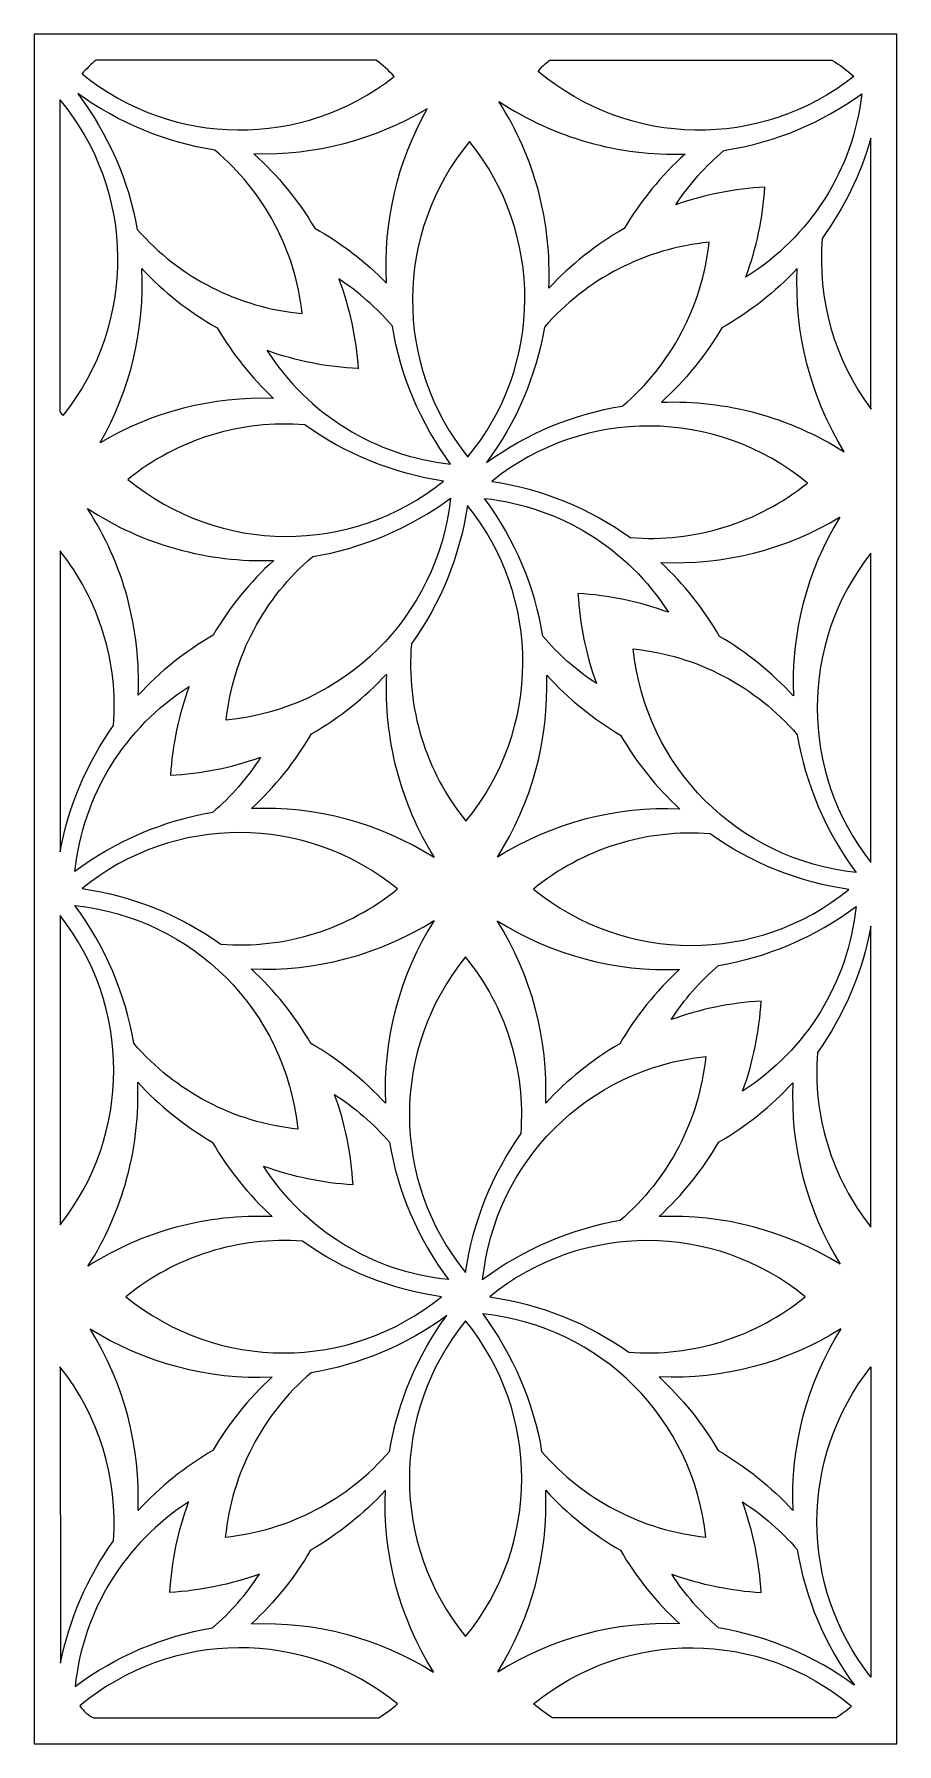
# Model space of a CAD drawing. Extents: x 106 to 1108, y 99 to 2084.
import ezdxf

# ---------------------------------------------------------------- set-up
doc = ezdxf.new("R2010")
doc.units = 0
doc.layers.add('LAYER_01', color=7, linetype='CONTINUOUS')

msp = doc.modelspace()

# ---------------------------------------------------------------- linework, layer by layer
at = {"layer": 'LAYER_01'}
for p, q in [((1108.3, 2084.1), (106.4, 2084.1)), ((106.4, 2084.1), (106.4, 98.8)), ((1108.3, 98.8), (1108.3, 2084.1)), ((503.3, 2054.1), (178.3, 2054.1)), ((706, 2054.1), (1032.7, 2054.1)), ((136.4, 1645.7), (136.4, 2007.9)), ((156.9, 2015.3), (163.4, 2006.4)), ((163.4, 2006.4), (169.6, 1997.4)), ((1049.9, 2002.9), (1058.9, 2008.8)), ((1058.9, 2008.8), (1067.7, 2014.9)), ((169.6, 1997.4), (175.5, 1988.1)), ((175.5, 1988.1), (181.2, 1978.8)), ((1013.1, 1982.1), (1022.5, 1986.9)), ((1022.5, 1986.9), (1031.8, 1991.9)), ((1031.8, 1991.9), (1040.9, 1997.3)), ((1040.9, 1997.3), (1049.9, 2002.9)), ((181.2, 1978.8), (186.6, 1969.2)), ((186.6, 1969.2), (191.7, 1959.5)), ((963.4, 1962.2), (973.8, 1965.6)), ((973.8, 1965.6), (983.9, 1969.3)), ((983.9, 1969.3), (993.8, 1973.3)), ((993.8, 1973.3), (1003.5, 1977.6)), ((1003.5, 1977.6), (1013.1, 1982.1)), ((191.7, 1959.5), (196.6, 1949.7)), ((196.6, 1949.7), (201.1, 1939.8)), ((907.6, 1949.2), (919.4, 1951.2)), ((919.4, 1951.2), (930.8, 1953.5)), ((930.8, 1953.5), (942, 1956.1)), ((942, 1956.1), (952.8, 1959)), ((952.8, 1959), (963.4, 1962.2)), ((1078.3, 1648.8), (1078.3, 1963.3)), ((201.1, 1939.8), (205.3, 1929.7)), ((205.3, 1929.7), (209.3, 1919.6)), ((209.3, 1919.6), (212.9, 1909.3)), ((212.9, 1909.3), (216.2, 1899)), ((216.2, 1899), (219.1, 1888.7)), ((219.1, 1888.7), (221.8, 1878.3)), ((221.8, 1878.3), (224.1, 1867.9)), ((224.1, 1867.9), (226.1, 1857.4)), ((524.3, 1734.4), (522.4, 1745)), ((526.5, 1723.9), (524.3, 1734.4)), ((529, 1713.4), (526.5, 1723.9)), ((531.9, 1702.9), (529, 1713.4)), ((535.1, 1692.4), (531.9, 1702.9)), ((538.6, 1682.1), (535.1, 1692.4)), ((542.4, 1671.8), (538.6, 1682.1)), ((546.5, 1661.6), (542.4, 1671.8)), ((550.9, 1651.5), (546.5, 1661.6)), ((555.7, 1641.5), (550.9, 1651.5)), ((429.6, 1624.3), (420.8, 1630.4)), ((560.7, 1631.7), (555.7, 1641.5)), ((566.1, 1622), (560.7, 1631.7)), ((438.6, 1618.4), (429.6, 1624.3)), ((447.8, 1612.7), (438.6, 1618.4)), ((457.2, 1607.3), (447.8, 1612.7)), ((571.7, 1612.5), (566.1, 1622)), ((577.6, 1603.1), (571.7, 1612.5)), ((466.8, 1602.2), (457.2, 1607.3)), ((476.6, 1597.4), (466.8, 1602.2)), ((486.6, 1592.8), (476.6, 1597.4)), ((496.7, 1588.5), (486.6, 1592.8)), ((507, 1584.5), (496.7, 1588.5)), ((583.7, 1593.9), (577.6, 1603.1)), ((590.1, 1584.9), (583.7, 1593.9)), ((517.4, 1580.8), (507, 1584.5)), ((527.9, 1577.4), (517.4, 1580.8)), ((538.5, 1574.3), (527.9, 1577.4)), ((549.3, 1571.6), (538.5, 1574.3)), ((560, 1569.1), (549.3, 1571.6)), ((570.9, 1567), (560, 1569.1)), ((581.8, 1565.1), (570.9, 1567)), ((638, 1564.8), (648.8, 1563)), ((648.8, 1563), (659.7, 1560.8)), ((659.7, 1560.8), (670.5, 1558.4)), ((670.5, 1558.4), (681.2, 1555.6)), ((681.2, 1555.6), (691.8, 1552.5)), ((691.8, 1552.5), (702.3, 1549.1)), ((702.3, 1549.1), (712.7, 1545.4)), ((562.3, 1526.8), (571.7, 1532.7)), ((571.7, 1532.7), (580.9, 1538.8)), ((580.9, 1538.8), (589.9, 1545.2)), ((609.7, 1536.9), (607.9, 1526)), ((636, 1536), (629.6, 1545)), ((642.2, 1526.8), (636, 1536)), ((712.7, 1545.4), (723, 1541.5)), ((723, 1541.5), (733.1, 1537.2)), ((733.1, 1537.2), (743.1, 1532.6)), ((743.1, 1532.6), (752.9, 1527.7)), ((523.3, 1506.1), (533.3, 1510.8)), ((533.3, 1510.8), (543.1, 1515.8)), ((543.1, 1515.8), (552.8, 1521.2)), ((552.8, 1521.2), (562.3, 1526.8)), ((605.7, 1515.1), (603.3, 1504.4)), ((607.9, 1526), (605.7, 1515.1)), ((648.1, 1517.5), (642.2, 1526.8)), ((653.7, 1507.9), (648.1, 1517.5)), ((752.9, 1527.7), (762.5, 1522.6)), ((762.5, 1522.6), (771.9, 1517.2)), ((771.9, 1517.2), (781.2, 1511.6)), ((781.2, 1511.6), (790.2, 1505.6)), ((472, 1487), (482.4, 1490.2)), ((482.4, 1490.2), (492.8, 1493.7)), ((492.8, 1493.7), (503, 1497.5)), ((503, 1497.5), (513.2, 1501.6)), ((513.2, 1501.6), (523.3, 1506.1)), ((600.5, 1493.7), (597.4, 1483)), ((603.3, 1504.4), (600.5, 1493.7)), ((659, 1498.2), (653.7, 1507.9)), ((664, 1488.4), (659, 1498.2)), ((790.2, 1505.6), (799, 1499.5)), ((136.4, 1484.3), (136.4, 1134.8)), ((429.9, 1477.6), (440.4, 1479.4)), ((440.4, 1479.4), (451, 1481.6)), ((451, 1481.6), (461.5, 1484.1)), ((461.5, 1484.1), (472, 1487)), ((594, 1472.5), (590.3, 1462.1)), ((597.4, 1483), (594, 1472.5)), ((668.8, 1478.4), (664, 1488.4)), ((673.2, 1468.3), (668.8, 1478.4)), ((1078.3, 1122.1), (1078.3, 1481.6)), ((586.3, 1451.8), (582.1, 1441.7)), ((590.3, 1462.1), (586.3, 1451.8)), ((677.4, 1458.2), (673.2, 1468.3)), ((681.2, 1447.9), (677.4, 1458.2)), ((577.5, 1431.7), (572.6, 1421.9)), ((582.1, 1441.7), (577.5, 1431.7)), ((684.7, 1437.5), (681.2, 1447.9)), ((687.8, 1427.1), (684.7, 1437.5)), ((567.5, 1412.3), (562.1, 1402.9)), ((572.6, 1421.9), (567.5, 1412.3)), ((690.7, 1416.6), (687.8, 1427.1)), ((693.2, 1406.1), (690.7, 1416.6)), ((556.4, 1393.7), (550.5, 1384.7)), ((562.1, 1402.9), (556.4, 1393.7)), ((695.4, 1395.5), (693.2, 1406.1)), ((697.3, 1385), (695.4, 1395.5)), ((550.5, 1384.7), (544.4, 1375.9)), ((187.5, 1265.1), (192.9, 1273.4)), ((192.9, 1273.4), (198.5, 1281.4)), ((177.4, 1248.1), (182.3, 1256.7)), ((182.3, 1256.7), (187.5, 1265.1)), ((992.7, 1270.5), (994.7, 1259.9)), ((994.7, 1259.9), (996.9, 1249.4)), ((168.1, 1230.4), (172.6, 1239.3)), ((172.6, 1239.3), (177.4, 1248.1)), ((996.9, 1249.4), (999.5, 1238.9)), ((999.5, 1238.9), (1002.4, 1228.4)), ((155.9, 1202.8), (159.7, 1212.1)), ((159.7, 1212.1), (163.8, 1221.3)), ((163.8, 1221.3), (168.1, 1230.4)), ((1002.4, 1228.4), (1005.6, 1218)), ((1005.6, 1218), (1009.1, 1207.6)), ((149, 1183.8), (152.3, 1193.4)), ((152.3, 1193.4), (155.9, 1202.8)), ((1009.1, 1207.6), (1013, 1197.4)), ((1013, 1197.4), (1017.1, 1187.2)), ((143.2, 1164.4), (146, 1174.2)), ((146, 1174.2), (149, 1183.8)), ((281.9, 1173.5), (271.4, 1170.6)), ((292.4, 1176), (281.9, 1173.5)), ((302.9, 1178.3), (292.4, 1176)), ((313.5, 1180.2), (302.9, 1178.3)), ((1017.1, 1187.2), (1021.6, 1177.1)), ((1021.6, 1177.1), (1026.4, 1167.2)), ((138.4, 1144.8), (140.6, 1154.6)), ((140.6, 1154.6), (143.2, 1164.4)), ((230.2, 1155.8), (220.1, 1151.3)), ((240.4, 1160), (230.2, 1155.8)), ((250.6, 1163.8), (240.4, 1160)), ((261, 1167.4), (250.6, 1163.8)), ((271.4, 1170.6), (261, 1167.4)), ((900.3, 1149.4), (891.5, 1155.5)), ((1026.4, 1167.2), (1031.5, 1157.4)), ((1031.5, 1157.4), (1036.8, 1147.7)), ((136.4, 1134.8), (138.4, 1144.8)), ((190.7, 1136.1), (181.2, 1130.4)), ((200.4, 1141.5), (190.7, 1136.1)), ((210.2, 1146.5), (200.4, 1141.5)), ((220.1, 1151.3), (210.2, 1146.5)), ((909.4, 1143.6), (900.3, 1149.4)), ((918.6, 1137.9), (909.4, 1143.6)), ((928.1, 1132.6), (918.6, 1137.9)), ((937.7, 1127.5), (928.1, 1132.6)), ((1036.8, 1147.7), (1042.5, 1138.2)), ((1042.5, 1138.2), (1048.4, 1128.9)), ((162.7, 1118.3), (153.7, 1111.9)), ((171.8, 1124.5), (162.7, 1118.3)), ((181.2, 1130.4), (171.8, 1124.5)), ((947.5, 1122.7), (937.7, 1127.5)), ((957.5, 1118.1), (947.5, 1122.7)), ((967.7, 1113.9), (957.5, 1118.1)), ((977.9, 1110), (967.7, 1113.9)), ((1048.4, 1128.9), (1054.6, 1119.7)), ((1054.6, 1119.7), (1061, 1110.7)), ((161.9, 1092), (172.8, 1090.2)), ((988.4, 1106.3), (977.9, 1110)), ((998.9, 1103), (988.4, 1106.3)), ((1009.5, 1099.9), (998.9, 1103)), ((1020.2, 1097.2), (1009.5, 1099.9)), ((1031, 1094.8), (1020.2, 1097.2)), ((1041.9, 1092.7), (1031, 1094.8)), ((1052.8, 1090.9), (1041.9, 1092.7)), ((160.1, 1063.2), (153.7, 1072.2)), ((172.8, 1090.2), (183.7, 1088.1)), ((183.7, 1088.1), (194.5, 1085.7)), ((194.5, 1085.7), (205.2, 1083)), ((205.2, 1083), (215.8, 1079.9)), ((215.8, 1079.9), (226.3, 1076.6)), ((226.3, 1076.6), (236.8, 1072.9)), ((236.8, 1072.9), (247, 1069)), ((136.4, 1060.8), (136.4, 701.3)), ((166.3, 1054), (160.1, 1063.2)), ((172.2, 1044.7), (166.3, 1054)), ((247, 1069), (257.2, 1064.8)), ((257.2, 1064.8), (267.2, 1060.2)), ((267.2, 1060.2), (277, 1055.4)), ((277, 1055.4), (286.6, 1050.3)), ((1024, 1046.8), (1033.5, 1052.5)), ((1033.5, 1052.5), (1042.9, 1058.4)), ((1042.9, 1058.4), (1052, 1064.6)), ((1052, 1064.6), (1061, 1071)), ((177.9, 1035.2), (172.2, 1044.7)), ((183.2, 1025.5), (177.9, 1035.2)), ((286.6, 1050.3), (296.1, 1044.9)), ((296.1, 1044.9), (305.3, 1039.3)), ((305.3, 1039.3), (314.4, 1033.5)), ((314.4, 1033.5), (323.2, 1027.4)), ((994.6, 1031.6), (1004.5, 1036.4)), ((1004.5, 1036.4), (1014.3, 1041.4)), ((1014.3, 1041.4), (1024, 1046.8)), ((1076.3, 1038.1), (1074.1, 1028.3)), ((1078.3, 1048.1), (1076.3, 1038.1)), ((1078.3, 698.6), (1078.3, 1048.1)), ((188.3, 1015.7), (183.2, 1025.5)), ((193.1, 1005.8), (188.3, 1015.7)), ((943.3, 1012.3), (953.7, 1015.5)), ((953.7, 1015.5), (964.1, 1019.1)), ((964.1, 1019.1), (974.3, 1022.9)), ((974.3, 1022.9), (984.5, 1027.1)), ((984.5, 1027.1), (994.6, 1031.6)), ((1071.5, 1018.5), (1068.7, 1008.7)), ((1074.1, 1028.3), (1071.5, 1018.5)), ((197.6, 995.7), (193.1, 1005.8)), ((201.7, 985.5), (197.6, 995.7)), ((901.2, 1002.7), (911.8, 1004.6)), ((911.8, 1004.6), (922.3, 1006.8)), ((922.3, 1006.8), (932.8, 1009.4)), ((932.8, 1009.4), (943.3, 1012.3)), ((1065.7, 999.1), (1062.4, 989.5)), ((1068.7, 1008.7), (1065.7, 999.1)), ((205.6, 975.2), (201.7, 985.5)), ((209.1, 964.9), (205.6, 975.2)), ((1058.8, 980.1), (1055, 970.8)), ((1062.4, 989.5), (1058.8, 980.1)), ((212.4, 954.5), (209.1, 964.9)), ((215.2, 944), (212.4, 954.5)), ((1050.9, 961.6), (1046.6, 952.5)), ((1055, 970.8), (1050.9, 961.6)), ((217.8, 933.5), (215.2, 944)), ((220, 923), (217.8, 933.5)), ((1037.3, 934.8), (1032.4, 926.2)), ((1042.1, 943.6), (1037.3, 934.8)), ((1046.6, 952.5), (1042.1, 943.6)), ((222, 912.4), (220, 923)), ((1027.2, 917.8), (1021.8, 909.5)), ((1032.4, 926.2), (1027.2, 917.8)), ((1021.8, 909.5), (1016.2, 901.5)), ((519, 797.4), (520.9, 786.9)), ((659.9, 789.5), (665.8, 798.5)), ((665.8, 798.5), (671.9, 807.4)), ((520.9, 786.9), (523.2, 776.4)), ((523.2, 776.4), (525.8, 765.9)), ((649, 770.8), (654.3, 780.2)), ((654.3, 780.2), (659.9, 789.5)), ((525.8, 765.9), (528.7, 755.4)), ((528.7, 755.4), (531.9, 745)), ((639.1, 751.3), (643.9, 761.1)), ((643.9, 761.1), (649, 770.8)), ((531.9, 745), (535.5, 734.6)), ((535.5, 734.6), (539.3, 724.4)), ((630.3, 731.2), (634.6, 741.3)), ((634.6, 741.3), (639.1, 751.3)), ((539.3, 724.4), (543.5, 714.2)), ((622.8, 710.5), (626.4, 720.9)), ((626.4, 720.9), (630.3, 731.2)), ((543.5, 714.2), (548, 704.1)), ((548, 704.1), (552.8, 694.2)), ((616.4, 689.3), (619.4, 699.9)), ((619.4, 699.9), (622.8, 710.5)), ((744.9, 696.6), (734.5, 693.4)), ((755.3, 699.6), (744.9, 696.6)), ((765.9, 702.1), (755.3, 699.6)), ((776.4, 704.4), (765.9, 702.1)), ((786.9, 706.3), (776.4, 704.4)), ((426.8, 676.3), (418, 682.4)), ((435.8, 670.4), (426.8, 676.3)), ((552.8, 694.2), (557.9, 684.4)), ((557.9, 684.4), (563.3, 674.7)), ((611.3, 667.8), (613.7, 678.6)), ((613.7, 678.6), (616.4, 689.3)), ((693.6, 677.3), (683.7, 672.5)), ((703.7, 681.8), (693.6, 677.3)), ((713.9, 686), (703.7, 681.8)), ((724.1, 689.9), (713.9, 686)), ((734.5, 693.4), (724.1, 689.9)), ((445.1, 664.8), (435.8, 670.4)), ((454.5, 659.5), (445.1, 664.8)), ((464.2, 654.4), (454.5, 659.5)), ((563.3, 674.7), (569, 665.2)), ((569, 665.2), (574.9, 655.9)), ((574.9, 655.9), (581.1, 646.7)), ((607.4, 646), (609.2, 656.9)), ((609.2, 656.9), (611.3, 667.8)), ((654.7, 656.4), (645.4, 650.4)), ((664.2, 662), (654.7, 656.4)), ((673.9, 667.4), (664.2, 662)), ((683.7, 672.5), (673.9, 667.4)), ((474, 649.6), (464.2, 654.4)), ((484, 645.1), (474, 649.6)), ((494.2, 640.8), (484, 645.1)), ((504.5, 636.9), (494.2, 640.8)), ((514.9, 633.3), (504.5, 636.9)), ((581.1, 646.7), (587.5, 637.8)), ((636.2, 644.2), (627.3, 637.8)), ((645.4, 650.4), (636.2, 644.2)), ((525.4, 629.9), (514.9, 633.3)), ((536, 626.9), (525.4, 629.9)), ((546.8, 624.2), (536, 626.9)), ((557.6, 621.8), (546.8, 624.2)), ((568.4, 619.7), (557.6, 621.8)), ((579.3, 617.9), (568.4, 619.7)), ((635.5, 617.9), (646.4, 616.1)), ((646.4, 616.1), (657.3, 614.1)), ((627.3, 598.1), (633.7, 589.1)), ((657.3, 614.1), (668.1, 611.6)), ((668.1, 611.6), (678.8, 608.9)), ((678.8, 608.9), (689.4, 605.9)), ((689.4, 605.9), (700, 602.6)), ((700, 602.6), (710.4, 598.9)), ((710.4, 598.9), (720.7, 595)), ((633.7, 589.1), (639.9, 579.9)), ((639.9, 579.9), (645.9, 570.6)), ((720.7, 595), (730.8, 590.8)), ((730.8, 590.8), (740.8, 586.3)), ((740.8, 586.3), (750.6, 581.5)), ((750.6, 581.5), (760.3, 576.4)), ((760.3, 576.4), (769.7, 571)), ((645.9, 570.6), (651.5, 561.1)), ((651.5, 561.1), (656.9, 551.4)), ((769.7, 571), (779, 565.4)), ((779, 565.4), (788, 559.6)), ((788, 559.6), (796.9, 553.5)), ((136.4, 536.6), (136.8, 192.3)), ((656.9, 551.4), (662, 541.6)), ((662, 541.6), (666.8, 531.7)), ((1078.3, 536.5), (1078.3, 176.2)), ((666.8, 531.7), (671.3, 521.6)), ((671.3, 521.6), (675.5, 511.5)), ((675.5, 511.5), (679.4, 501.2)), ((679.4, 501.2), (682.9, 490.9)), ((682.9, 490.9), (686.1, 480.4)), ((686.1, 480.4), (689, 470)), ((689, 470), (691.6, 459.5)), ((691.6, 459.5), (693.9, 448.9)), ((693.9, 448.9), (695.8, 438.4)), ((175.4, 128.8), (506.7, 128.8)), ((1037.2, 128.8), (708.2, 128.8)), ((106.4, 98.8), (1108.3, 98.8))]:
    msp.add_line(p, q, dxfattribs=at)
for centre, radius, start, end in [((262.1, 1952.3), 131.9, 129.4649, 139.4254), ((432.2, 1954.8), 122.1, 40.9694, 54.3966), ((345.2, 2262.8), 289.9, 230.798, 308.1914), ((850.3, 2315.2), 370.5, 236.5653, 271.854), ((335.5, 1806.7), 369, 357.2808, 32.684), ((129.6, 1727.7), 289.9, 6.3463, 49.8901), ((835.7, 1775.1), 289.9, 140.4811, 218.8963), ((386.4, 1777.6), 289.9, 320.4811, 38.8963), ((1109.5, 1670.8), 369, 132.0514, 149.4169), ((974.5, 1538), 369, 93.0082, 109.4449), ((586.8, 1929.9), 369, 339.7404, 356.3692), ((444.2, 2048.4), 289.9, 221.2177, 264.7615), ((974.5, 1538), 369, 119.6775, 137.0967), ((1310.6, 1822.4), 289.9, 175.1232, 216.7804), ((918.1, 1553.9), 289.9, 95.4811, 139.0249), ((602.1, 1873.3), 289.9, 310.3525, 353.8963), ((-137, 1793.2), 368.8, 330.1932, 2.9267), ((500.6, 2064.3), 369, 223.1327, 240.4994), ((301.5, 1557.3), 289.9, 40.3525, 56.791), ((637.2, 1929.9), 369, 210.4055, 226.7359), ((620.9, 1873.2), 289.9, 212.701, 263.8963), ((371.1, 1292.3), 369, 87.9595, 120.6467), ((397.3, 1341.5), 289.9, 85.3525, 128.8963), ((820, 1339.2), 289.9, 50.4811, 128.8963), ((399.7, 1790.8), 289.9, 230.4811, 308.8963), ((822.4, 1788.5), 289.9, 265.3525, 308.8963), ((371.1, 1843.3), 370.5, 236.8264, 272.0963), ((-141.5, 1332.7), 369, 357.5101, 32.9133), ((384.1, 1354.8), 289.9, 320.4811, 38.8963), ((851.6, 1839.3), 369, 267.2808, 301.0487), ((1356.9, 1330.7), 369, 148.5722, 182.326), ((-90.5, 1303.7), 289.9, 355.5818, 38.5057), ((632.9, 1200.1), 369, 132.2808, 149.6999), ((582.9, 1200.3), 369, 29.9985, 47.0967), ((1305.8, 1301.9), 289.9, 141.6866, 218.3134), ((1106.4, 1455.6), 369, 183.2375, 199.8634), ((716.1, 1066.3), 369, 69.8667, 86.5985), ((498.6, 1066.5), 369, 119.9605, 137.326), ((833.4, 1352.4), 289.9, 175.3525, 218.8963), ((716.1, 1066.3), 369, 42.5101, 59.6618), ((245.2, 1592), 369, 299.7829, 317.0967), ((884.2, 1323.2), 369, 177.2808, 211.9525), ((332.9, 1326.2), 369, 327.5845, 2.0967), ((974.8, 1588), 369, 222.2808, 239.485), ((632.9, 1200.1), 369, 159.9325, 176.3692), ((109.3, 1456.9), 369, 312.5101, 329.8769), ((1106.4, 1455.6), 369, 210.176, 227.326), ((245.2, 1592), 369, 273.0082, 289.6371), ((373.7, 816.1), 369, 57.6684, 92.326), ((840.2, 815.6), 369, 87.5101, 122.0363), ((344.9, 867.1), 289.9, 50.7104, 129.1257), ((869.2, 866.5), 289.9, 85.5818, 129.1257), ((345.5, 1316.4), 289.9, 265.5818, 309.1257), ((869.8, 1315.8), 289.9, 230.7104, 309.1257), ((-91.1, 881), 289.9, 321.6866, 38.3134), ((374.5, 1367.3), 369, 267.5101, 302.1354), ((883, 858.2), 369, 147.7967, 182.4079), ((331.8, 858.2), 369, 357.5921, 32.1654), ((841, 1366.8), 369, 237.7667, 272.326), ((832.1, 829.3), 289.9, 140.7924, 219.2076), ((382.8, 829.3), 289.9, 355.6638, 39.2076), ((108.3, 727.3), 369, 30.0649, 47.326), ((1105.4, 726), 369, 132.5101, 149.7665), ((972.2, 592.9), 369, 93.3195, 109.9473), ((582.4, 982.7), 369, 340.0435, 356.6805), ((242.6, 592.9), 369, 42.5921, 59.9066), ((972.2, 592.9), 369, 120.2054, 137.4079), ((1305.2, 879.2), 289.9, 175.5818, 218.5057), ((-142.1, 852.2), 369, 327.4266, 2.326), ((498.6, 1116.6), 369, 222.5101, 239.8433), ((716.1, 1116.4), 369, 300.1419, 317.326), ((1356.2, 850.2), 369, 177.5101, 211.8047), ((108.3, 727.3), 369, 3.2375, 19.8664), ((632.4, 982.7), 369, 210.1284, 227.4079), ((582.4, 982.7), 369, 312.5921, 329.8297), ((498.6, 1116.6), 369, 250.067, 266.5985), ((367.2, 342.3), 369, 87.5921, 122.5055), ((847.7, 342.3), 369, 58.1274, 92.4079), ((396.1, 393.3), 289.9, 85.6638, 129.2076), ((818.8, 393.3), 289.9, 50.7924, 129.2076), ((396.1, 842.6), 289.9, 230.7924, 309.2076), ((818.8, 842.6), 289.9, 265.6638, 309.2076), ((598, 309.6), 289.9, 5.7924, 84.2076), ((-141.7, 385.3), 369, 357.5921, 31.9867), ((367.2, 893.5), 369, 237.9512, 272.4079), ((832.1, 406.6), 289.9, 140.7924, 219.2076), ((382.8, 406.6), 289.9, 320.7924, 39.2076), ((-90.7, 356.4), 289.9, 355.6638, 38.4494), ((632.4, 253.1), 369, 132.5921, 149.6937), ((616.8, 309.6), 289.9, 130.6638, 174.2076), ((498.7, 120), 369, 120.0693, 137.4079), ((299.1, 627.3), 289.9, 275.7924, 319.3362), ((915.7, 627.3), 289.9, 220.6638, 264.2076), ((442.3, 135.6), 289.9, 122.671, 174.0952), ((331.8, 377.7), 369, 328.0133, 2.4079), ((972.2, 642.9), 369, 222.5921, 239.9307), ((582.4, 253.1), 369, 3.3195, 20.0497), ((1105.9, 509.8), 369, 210.3063, 227.4079), ((1356.5, 385.3), 369, 189.4711, 216.281), ((124.6, 453.3), 289.9, 310.6638, 327.0983), ((972.2, 642.9), 369, 250.1459, 266.6805), ((840.6, -130.6), 369, 87.5921, 122.0488), ((840.6, -130.6), 369, 53.719, 80.5289), ((345.3, -79.6), 289.9, 50.7924, 129.8994), ((193.6, 165.9), 41.3, 214.0172, 243.9293), ((345.3, 369.7), 289.9, 303.8175, 309.2076)]:
    msp.add_arc(centre, radius, start, end, dxfattribs=at)
at = {"layer": 'LAYER_01', "extrusion": (0, 0, -1)}
for centre, radius, start, end in [((-731.8, 2012.5), 49, 35.2966, 58.221), ((-967.3, 1940.6), 131, 119.9583, 133.9888), ((-878.7, 2262.5), 289.9, 231.7263, 310.1219), ((86.6, 1822.5), 289.9, 140.2627, 218.6537), ((-373.6, 2314), 369, 278.9172, 305.9489), ((-779.7, 2048.1), 289.9, 186.5781, 238.0707), ((-372.9, 2313.7), 368.8, 239.0184, 271.7518), ((-884.1, 1815.9), 369, 356.7846, 29.4718), ((-1100.4, 1722.1), 297.9, 33.368, 49.6514), ((-723.4, 2064.3), 369, 195.8786, 216.0695), ((-114.9, 1670.6), 369, 131.9578, 149.3246), ((-252.1, 1536.8), 369, 119.2306, 135.561), ((-723.4, 2064.3), 369, 223.1327, 240.4994), ((-1361.3, 1793), 369, 328.291, 2.9486), ((-114.5, 1670.8), 369, 159.5438, 176.1399), ((-335.5, 1806.7), 369, 189.7824, 216.5923), ((-586.8, 1929.9), 369, 210.4055, 227.7192), ((-500.6, 2064.3), 369, 272.7789, 289.5779), ((-848.6, 1288), 369, 54.0303, 80.8402), ((-848.6, 1288), 369, 87.9033, 122.575), ((-362.7, 1826.9), 289.9, 320.2385, 321.3215), ((-301.6, 1576), 289.9, 186.1037, 264.5189), ((-598.8, 1256.7), 289.9, 96.1037, 147.4205), ((-617.6, 1256.6), 289.9, 6.1037, 49.6475), ((-918.2, 1572.7), 289.9, 303.2319, 319.6475), ((-1090.7, 1399.1), 289.9, 275.8743, 354.2896), ((-772.6, 1081.9), 289.9, 95.8743, 139.4182), ((-442.1, 1082.2), 289.9, 5.8743, 57.48), ((-124.9, 1400.4), 289.9, 212.5518, 229.4182), ((-124, 783.8), 289.9, 95.8743, 174.2896), ((-772.6, 1100.7), 289.9, 185.8743, 237.2841), ((-1089.8, 782.5), 289.9, 32.8567, 49.4182), ((-442.1, 1101), 289.9, 275.8743, 319.4182), ((-915.7, 608.5), 289.9, 5.7924, 84.2076), ((-598, 926.2), 289.9, 185.7924, 229.3362), ((-299.1, 608.5), 289.9, 122.6137, 139.3362), ((-616.8, 926.2), 289.9, 275.7924, 327.3053), ((-367.2, 893.5), 369, 233.719, 260.5289), ((-883, 377.7), 369, 9.4711, 36.281), ((-847.7, 893.5), 369, 237.9512, 272.4079), ((-1356.5, 385.3), 369, 357.5921, 31.9867), ((-1305.5, 356.4), 289.9, 321.5904, 38.4096), ((-582.4, 253.1), 369, 132.5921, 149.6937), ((-716.1, 120), 369, 120.0693, 137.4079), ((-632.4, 253.1), 369, 3.3195, 20.0497), ((-242.6, 642.9), 369, 222.5921, 239.9307), ((-883, 377.7), 369, 328.0133, 2.4079), ((-772.6, 135.6), 289.9, 122.671, 139.3362), ((-498.7, 120), 369, 11.3062, 35.5289), ((-108.9, 509.8), 369, 210.3063, 227.4079), ((-242.6, 642.9), 369, 250.1459, 266.6805), ((-1090.3, 453.3), 289.9, 310.6638, 327.0983), ((-374.2, -130.6), 369, 87.5921, 122.0488), ((-374.2, -130.6), 369, 53.3432, 80.5289), ((-869.5, -79.6), 289.9, 50.7924, 129.9592), ((-869.5, 369.7), 289.9, 303.8175, 309.2076), ((-985.3, 217.8), 103.1, 226.8915, 239.7607)]:
    msp.add_arc(centre, radius, start, end, dxfattribs=at)

doc.saveas('drawing.dxf')
